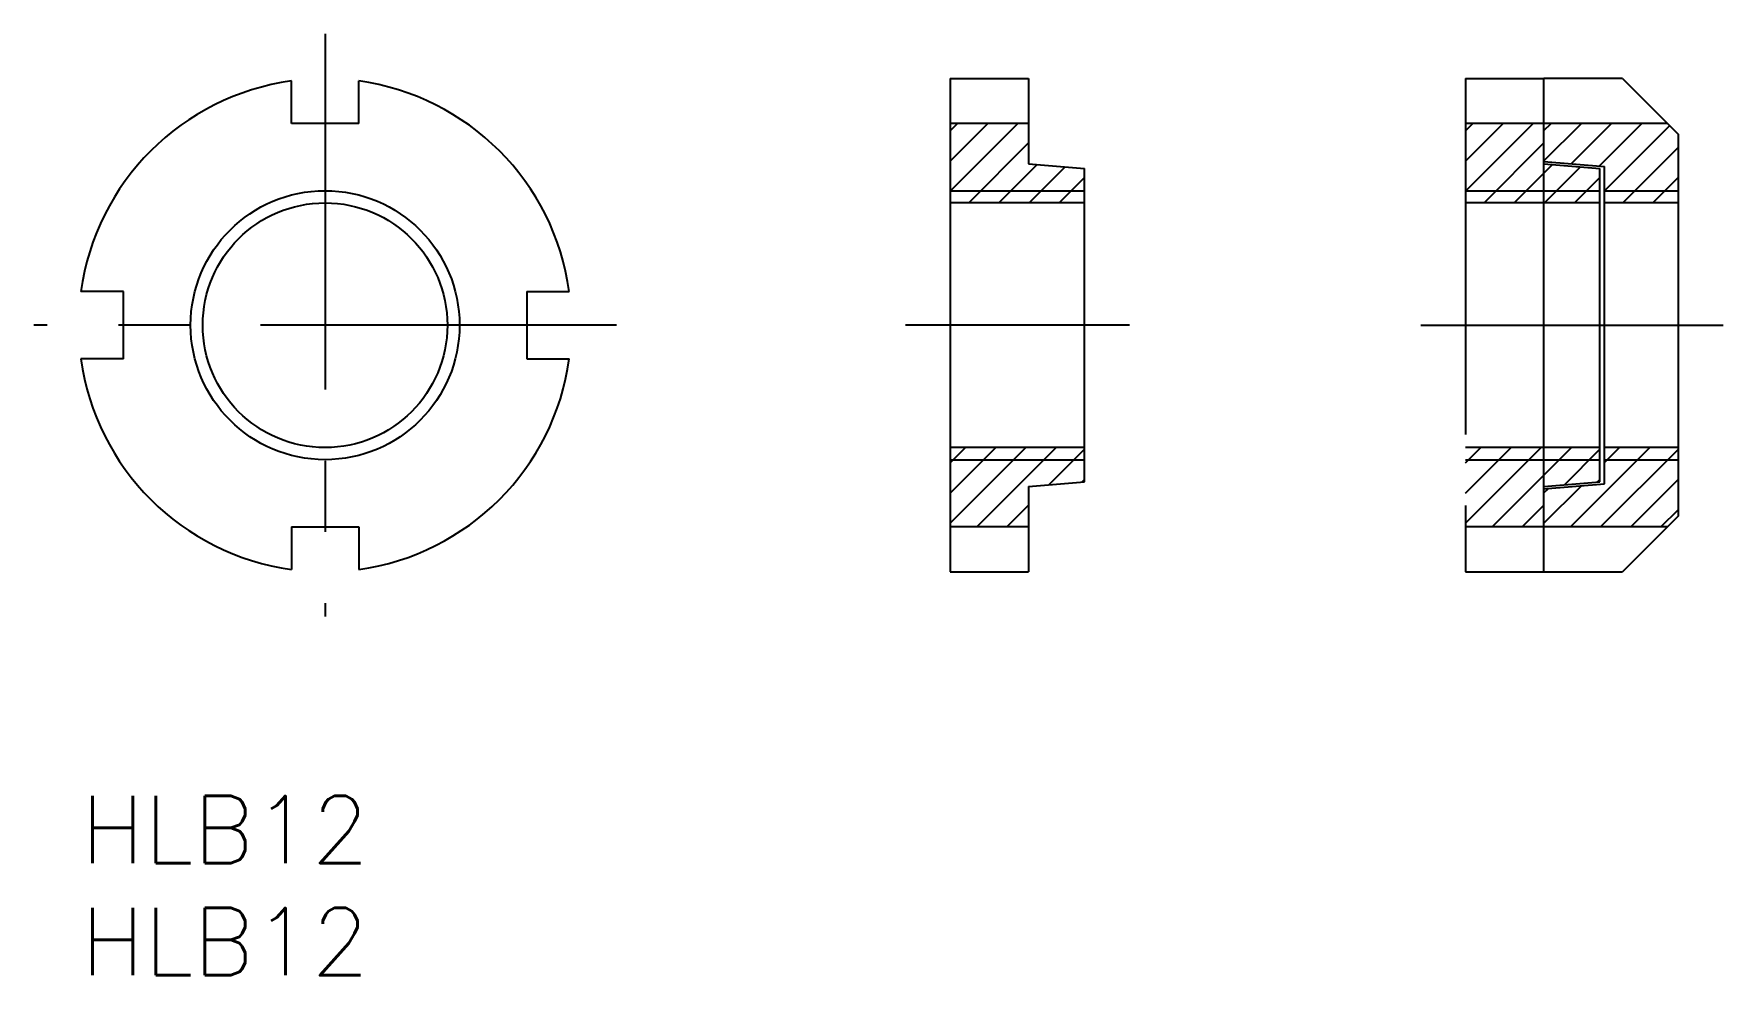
# Model space of a CAD drawing. Extents: x -2.1 to 73.3, y -8 to 34.
import ezdxf

# ---------------------------------------------------------------- set-up
doc = ezdxf.new("R2010")
doc.units = 0
doc.header["$LTSCALE"] = 0.5
doc.linetypes.add('CENTER', pattern=[50.8, 31.75, -6.35, 6.35, -6.35])
doc.linetypes.add('PHANTOM', pattern=[63.5, 31.75, -6.35, 6.35, -6.35, 6.35, -6.35])
for name, color, linetype in [('MSM_CENTER', 1, 'CENTER'), ('MSM_CONTINUOUS', 7, 'CONTINUOUS'), ('MSM_IMAGINARY', 6, 'PHANTOM'), ('MSM_NARROW', 5, 'CONTINUOUS'), ('MSM_PART_NUMBER', 7, 'CONTINUOUS')]:
    doc.layers.add(name, color=color, linetype=linetype)
doc.styles.get("Standard").update_dxf_attribs({"font": 'txt.shx', "height": 3, "bigfont": 'bigfont.shx'})

# ---------------------------------------------------------------- blocks, each defined once
blk = doc.blocks.new('*U5')
at = {"layer": 'MSM_PART_NUMBER'}
blk.add_text('HLB12', height=3, dxfattribs=at).set_placement((0, -3))
blk = doc.blocks.new('*U6')
at = {"layer": 'MSM_PART_NUMBER'}
blk.add_text('HLB12', height=3, dxfattribs=at).set_placement((0, -8))

msp = doc.modelspace()

# ---------------------------------------------------------------- linework, layer by layer
at = {"layer": 'MSM_CENTER'}
for p, q in [((10.897, 34), (10.897, 8)), ((23.897, 21), (-2.103, 21)), ((46.794, 21), (36.794, 21)), ((59.794, 21), (73.294, 21))]:
    msp.add_line(p, q, dxfattribs=at)
at = {"layer": 'MSM_CONTINUOUS'}
for p, q in [((9.397, 30), (9.397, 31.897)), ((12.397, 30), (12.397, 31.897)), ((38.794, 32), (38.794, 10)), ((38.794, 32), (42.294, 32)), ((42.294, 32), (42.294, 28.2)), ((65.294, 10), (65.294, 32)), ((68.794, 32), (65.294, 32)), ((68.794, 32), (71.294, 29.5)), ((12.397, 30), (9.397, 30)), ((42.294, 30), (38.794, 30)), ((70.794, 30), (65.294, 30)), ((71.294, 12.5), (71.294, 29.5)), ((42.294, 28.2), (44.794, 27.992)), ((44.794, 14.008), (44.794, 27.992)), ((65.294, 28.3), (67.994, 28.075)), ((67.994, 13.925), (67.994, 28.075)), ((44.794, 26.458), (38.794, 26.458)), ((71.294, 26.458), (67.994, 26.458)), ((1.897, 22.5), (0, 22.5)), ((1.897, 19.5), (1.897, 22.5)), ((19.897, 22.5), (19.897, 19.5)), ((19.897, 22.5), (21.794, 22.5)), ((1.897, 19.5), (0, 19.5)), ((19.897, 19.5), (21.794, 19.5)), ((44.794, 15.542), (38.794, 15.542)), ((71.294, 15.542), (67.994, 15.542)), ((42.294, 13.8), (44.794, 14.008)), ((42.294, 13.8), (42.294, 10)), ((65.294, 13.7), (67.994, 13.925)), ((71.294, 12.5), (68.794, 10)), ((9.397, 12), (9.397, 10.103)), ((9.397, 12), (12.397, 12)), ((12.397, 12), (12.397, 10.103)), ((42.294, 12), (38.794, 12)), ((70.794, 12), (65.294, 12)), ((38.794, 10), (42.294, 10)), ((65.294, 10), (68.794, 10))]:
    msp.add_line(p, q, dxfattribs=at)
msp.add_circle((10.897, 21), 5.458, dxfattribs=at)
for start, end in [(97.83748, 172.16252), (7.83748, 82.16252), (187.83748, 262.16252), (277.83748, 352.16252)]:
    msp.add_arc((10.897, 21), 11, start, end, dxfattribs=at)
at = {"layer": 'MSM_IMAGINARY'}
for p, q in [((61.794, 32), (61.794, 10)), ((61.794, 32), (65.294, 32)), ((65.294, 30), (61.794, 30)), ((61.794, 29.671), (62.123, 30)), ((61.794, 28.324), (63.47, 30)), ((61.794, 26.977), (64.817, 30)), ((62.623, 26.458), (65.294, 29.13)), ((63.97, 26.458), (65.679, 28.168)), ((65.294, 28.2), (67.794, 27.992)), ((65.317, 26.458), (66.923, 28.064)), ((67.794, 14.008), (67.794, 27.992)), ((66.664, 26.458), (67.794, 27.589)), ((61.794, 27), (67.794, 27)), ((67.794, 26.458), (61.794, 26.458)), ((67.794, 15.542), (61.794, 15.542)), ((61.794, 14.854), (62.482, 15.542)), ((61.794, 13.507), (63.829, 15.542)), ((61.794, 12.16), (65.176, 15.542)), ((62.982, 12), (66.523, 15.542)), ((66.205, 13.876), (67.794, 15.466)), ((61.794, 15), (67.794, 15)), ((65.294, 13.8), (67.794, 14.008)), ((67.674, 13.998), (67.794, 14.119)), ((64.329, 12), (65.294, 12.966)), ((65.294, 12), (61.794, 12)), ((61.794, 10), (65.294, 10))]:
    msp.add_line(p, q, dxfattribs=at)
at = {"layer": 'MSM_NARROW'}
for p, q in [((38.794, 29.671), (39.123, 30)), ((38.794, 28.324), (40.47, 30)), ((38.794, 26.977), (41.817, 30)), ((65.294, 29.679), (65.616, 30)), ((65.294, 28.332), (66.963, 30)), ((66.509, 28.199), (68.31, 30)), ((67.752, 28.095), (69.657, 30)), ((67.994, 26.991), (70.899, 29.895)), ((39.623, 26.458), (42.294, 29.13)), ((68.809, 26.458), (71.294, 28.944)), ((40.97, 26.458), (42.679, 28.168)), ((42.317, 26.458), (43.923, 28.064)), ((43.664, 26.458), (44.794, 27.589)), ((70.156, 26.458), (71.294, 27.597)), ((38.794, 27), (44.794, 27)), ((67.994, 27), (71.294, 27)), ((38.794, 14.854), (39.482, 15.542)), ((38.794, 13.507), (40.829, 15.542)), ((38.794, 12.16), (42.176, 15.542)), ((39.982, 12), (43.523, 15.542)), ((43.205, 13.876), (44.794, 15.466)), ((66.474, 12), (70.016, 15.542)), ((67.821, 12), (71.294, 15.473)), ((67.994, 14.867), (68.669, 15.542)), ((38.794, 15), (44.794, 15)), ((67.994, 15), (71.294, 15)), ((44.674, 13.998), (44.794, 14.119)), ((65.294, 12.167), (66.966, 13.839)), ((65.294, 13.514), (65.497, 13.717)), ((69.168, 12), (71.294, 14.126)), ((41.329, 12), (42.294, 12.966)), ((70.515, 12), (71.294, 12.779))]:
    msp.add_line(p, q, dxfattribs=at)
msp.add_circle((10.897, 21), 6, dxfattribs=at)

# ---------------------------------------------------------------- block references
at = {"layer": 'MSM_CONTINUOUS'}
for name in ['*U5', '*U6']:
    msp.add_blockref(name, (0, 0), dxfattribs=at)

doc.saveas('drawing.dxf')
